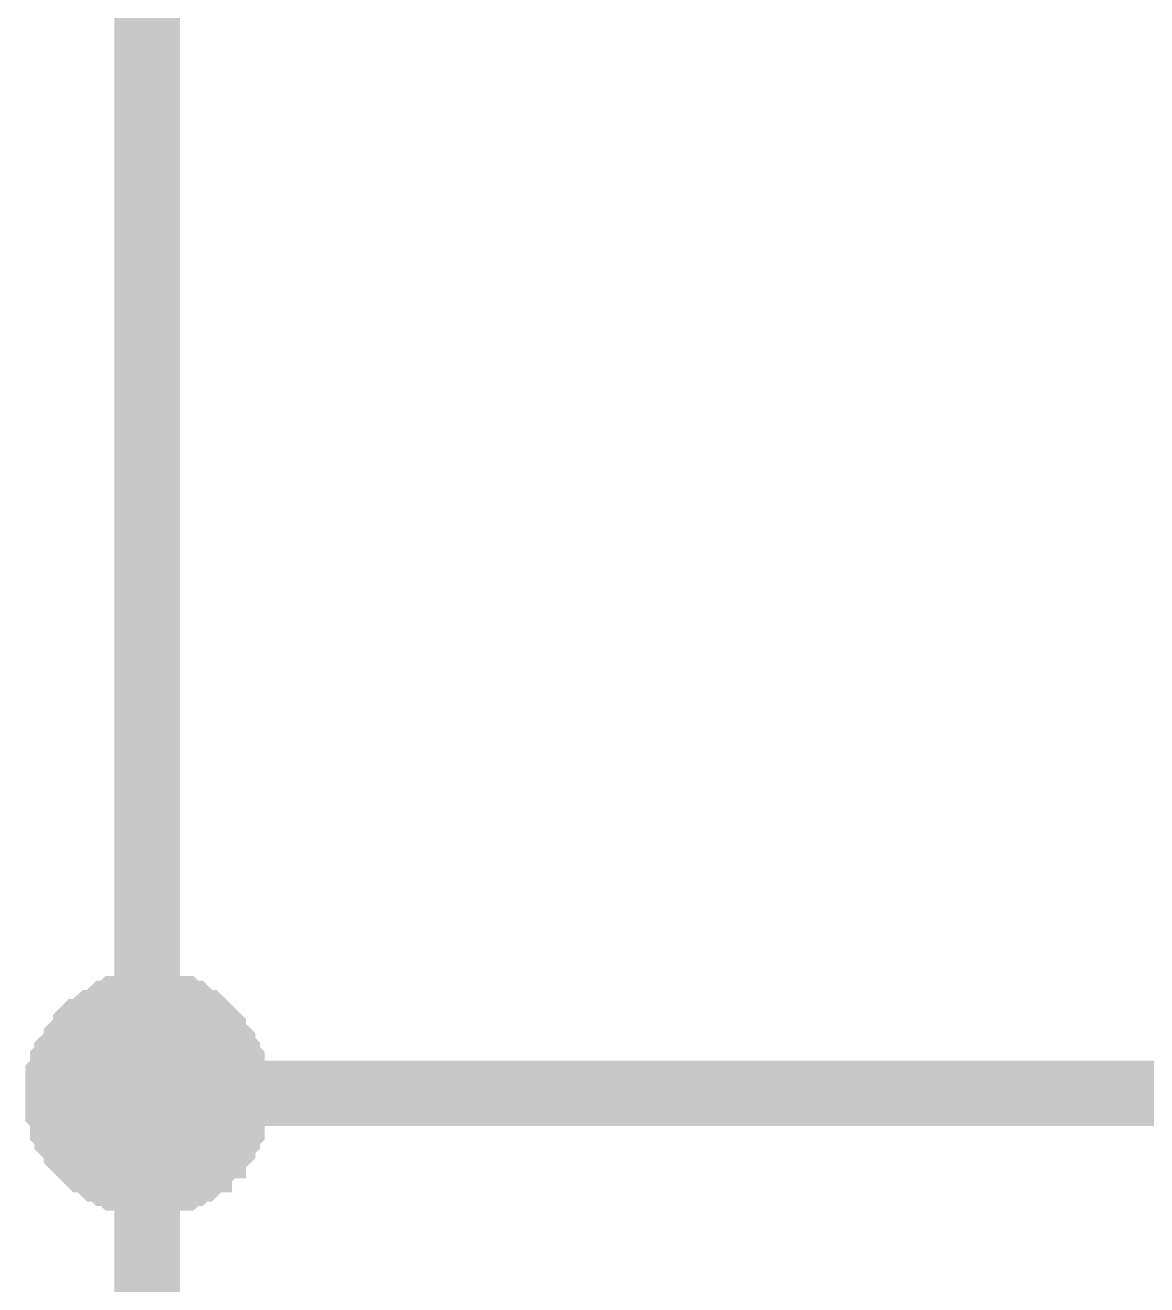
# Model space of a CAD drawing. Header units: millimetres. Extents: x 0 to 20.9, y 0 to 9.5.
# Drawn here: x 16.978 to 17.1802, y 2.6655 to 2.8925 of the extents above; entities that cross this region are included whole.
import ezdxf

# ---------------------------------------------------------------- set-up
doc = ezdxf.new("R2010")
doc.units = ezdxf.units.MM
doc.header["$MEASUREMENT"] = 0
doc.layers.add('Sheet', color=255, linetype='Continuous')

msp = doc.modelspace()

# ---------------------------------------------------------------- linework, layer by layer
at = {"layer": 'Sheet'}
for points, const_width in [([(17, 2.90463), (17, 2.80606)], 0.0118), ([(17.40015, 2.80606), (17.40015, 2.69996), (17, 2.69996)], 0.0118), ([(17, 2.80606), (17, 2.69996), (17, 2.59972)], 0.0118), ([(16.97995, 2.69996), (16.97995, 2.7008), (16.97995, 2.70164), (16.97995, 2.70331), (16.97995, 2.70414), (16.98079, 2.70498), (16.98079, 2.70581), (16.98079, 2.70665), (16.98162, 2.70748), (16.98162, 2.70832), (16.98246, 2.70915), (16.98329, 2.70999), (16.98329, 2.71082), (16.98413, 2.71166), (16.98496, 2.7125), (16.98496, 2.71333), (16.9858, 2.71417), (16.98663, 2.715), (16.98747, 2.715), (16.9883, 2.71584), (16.98914, 2.71667), (16.98997, 2.71667), (16.99081, 2.71751), (16.99165, 2.71834), (16.99248, 2.71834), (16.99332, 2.71918), (16.99415, 2.71918), (16.99499, 2.71918), (16.99582, 2.72001), (16.99666, 2.72001), (16.99833, 2.72001), (16.99916, 2.72001), (17, 2.72001)], 0.0039), ([(16.97995, 2.69996), (16.97995, 2.7008), (16.97995, 2.70164), (16.97995, 2.70331), (16.97995, 2.70414), (16.98079, 2.70498), (16.98079, 2.70581), (16.98079, 2.70665), (16.98162, 2.70748), (16.98162, 2.70832), (16.98246, 2.70915), (16.98329, 2.70999), (16.98329, 2.71082), (16.98413, 2.71166), (16.98496, 2.7125), (16.98496, 2.71333), (16.9858, 2.71417), (16.98663, 2.715), (16.98747, 2.715), (16.9883, 2.71584), (16.98914, 2.71667), (16.98997, 2.71667), (16.99081, 2.71751), (16.99165, 2.71834), (16.99248, 2.71834), (16.99332, 2.71918), (16.99415, 2.71918), (16.99499, 2.71918), (16.99582, 2.72001), (16.99666, 2.72001), (16.99833, 2.72001), (16.99916, 2.72001), (17, 2.72001)], 0.0039), ([(16.97995, 2.69996), (16.97995, 2.7008), (16.97995, 2.70164), (16.97995, 2.70331), (16.97995, 2.70414), (16.98079, 2.70498), (16.98079, 2.70581), (16.98079, 2.70665), (16.98162, 2.70748), (16.98162, 2.70832), (16.98246, 2.70915), (16.98329, 2.70999), (16.98329, 2.71082), (16.98413, 2.71166), (16.98496, 2.7125), (16.98496, 2.71333), (16.9858, 2.71417), (16.98663, 2.715), (16.98747, 2.715), (16.9883, 2.71584), (16.98914, 2.71667), (16.98997, 2.71667), (16.99081, 2.71751), (16.99165, 2.71834), (16.99248, 2.71834), (16.99332, 2.71918), (16.99415, 2.71918), (16.99499, 2.71918), (16.99582, 2.72001), (16.99666, 2.72001), (16.99833, 2.72001), (16.99916, 2.72001), (17, 2.72001)], 0.0039), ([(16.97995, 2.69996), (16.97995, 2.7008), (16.97995, 2.70164), (16.97995, 2.70331), (16.97995, 2.70414), (16.98079, 2.70498), (16.98079, 2.70581), (16.98079, 2.70665), (16.98162, 2.70748), (16.98162, 2.70832), (16.98246, 2.70915), (16.98329, 2.70999), (16.98329, 2.71082), (16.98413, 2.71166), (16.98496, 2.7125), (16.98496, 2.71333), (16.9858, 2.71417), (16.98663, 2.715), (16.98747, 2.715), (16.9883, 2.71584), (16.98914, 2.71667), (16.98997, 2.71667), (16.99081, 2.71751), (16.99165, 2.71834), (16.99248, 2.71834), (16.99332, 2.71918), (16.99415, 2.71918), (16.99499, 2.71918), (16.99582, 2.72001), (16.99666, 2.72001), (16.99833, 2.72001), (16.99916, 2.72001), (17, 2.72001)], 0.0039), ([(16.97995, 2.69996), (16.97995, 2.7008), (16.97995, 2.70164), (16.97995, 2.70331), (16.97995, 2.70414), (16.98079, 2.70498), (16.98079, 2.70581), (16.98079, 2.70665), (16.98162, 2.70748), (16.98162, 2.70832), (16.98246, 2.70915), (16.98329, 2.70999), (16.98329, 2.71082), (16.98413, 2.71166), (16.98496, 2.7125), (16.98496, 2.71333), (16.9858, 2.71417), (16.98663, 2.715), (16.98747, 2.715), (16.9883, 2.71584), (16.98914, 2.71667), (16.98997, 2.71667), (16.99081, 2.71751), (16.99165, 2.71834), (16.99248, 2.71834), (16.99332, 2.71918), (16.99415, 2.71918), (16.99499, 2.71918), (16.99582, 2.72001), (16.99666, 2.72001), (16.99833, 2.72001), (16.99916, 2.72001), (17, 2.72001)], 0.0039), ([(16.97995, 2.69996), (16.97995, 2.7008), (16.97995, 2.70164), (16.97995, 2.70331), (16.97995, 2.70414), (16.98079, 2.70498), (16.98079, 2.70581), (16.98079, 2.70665), (16.98162, 2.70748), (16.98162, 2.70832), (16.98246, 2.70915), (16.98329, 2.70999), (16.98329, 2.71082), (16.98413, 2.71166), (16.98496, 2.7125), (16.98496, 2.71333), (16.9858, 2.71417), (16.98663, 2.715), (16.98747, 2.715), (16.9883, 2.71584), (16.98914, 2.71667), (16.98997, 2.71667), (16.99081, 2.71751), (16.99165, 2.71834), (16.99248, 2.71834), (16.99332, 2.71918), (16.99415, 2.71918), (16.99499, 2.71918), (16.99582, 2.72001), (16.99666, 2.72001), (16.99833, 2.72001), (16.99916, 2.72001), (17, 2.72001)], 0.0039), ([(16.97995, 2.69996), (16.97995, 2.7008), (16.97995, 2.70164), (16.97995, 2.70331), (16.97995, 2.70414), (16.98079, 2.70498), (16.98079, 2.70581), (16.98079, 2.70665), (16.98162, 2.70748), (16.98162, 2.70832), (16.98246, 2.70915), (16.98329, 2.70999), (16.98329, 2.71082), (16.98413, 2.71166), (16.98496, 2.7125), (16.98496, 2.71333), (16.9858, 2.71417), (16.98663, 2.715), (16.98747, 2.715), (16.9883, 2.71584), (16.98914, 2.71667), (16.98997, 2.71667), (16.99081, 2.71751), (16.99165, 2.71834), (16.99248, 2.71834), (16.99332, 2.71918), (16.99415, 2.71918), (16.99499, 2.71918), (16.99582, 2.72001), (16.99666, 2.72001), (16.99833, 2.72001), (16.99916, 2.72001), (17, 2.72001)], 0.0039), ([(16.97995, 2.69996), (16.97995, 2.7008), (16.97995, 2.70164), (16.97995, 2.70331), (16.97995, 2.70414), (16.98079, 2.70498), (16.98079, 2.70581), (16.98079, 2.70665), (16.98162, 2.70748), (16.98162, 2.70832), (16.98246, 2.70915), (16.98329, 2.70999), (16.98329, 2.71082), (16.98413, 2.71166), (16.98496, 2.7125), (16.98496, 2.71333), (16.9858, 2.71417), (16.98663, 2.715), (16.98747, 2.715), (16.9883, 2.71584), (16.98914, 2.71667), (16.98997, 2.71667), (16.99081, 2.71751), (16.99165, 2.71834), (16.99248, 2.71834), (16.99332, 2.71918), (16.99415, 2.71918), (16.99499, 2.71918), (16.99582, 2.72001), (16.99666, 2.72001), (16.99833, 2.72001), (16.99916, 2.72001), (17, 2.72001)], 0.0039), ([(17, 2.72001), (17, 2.72001)], 0.0039), ([(17, 2.72001), (17.00083, 2.72001), (17.00251, 2.72001), (17.00334, 2.72001), (17.00418, 2.72001), (17.00501, 2.71918), (17.00585, 2.71918), (17.00752, 2.71918), (17.00835, 2.71834), (17.00919, 2.71834), (17.01002, 2.71751), (17.01086, 2.71667), (17.01169, 2.71667), (17.01253, 2.71584), (17.01337, 2.715), (17.01337, 2.715), (17.0142, 2.71417), (17.01504, 2.71333), (17.01587, 2.7125), (17.01587, 2.71166), (17.01671, 2.71082), (17.01754, 2.70999), (17.01754, 2.70915), (17.01838, 2.70832), (17.01838, 2.70748), (17.01921, 2.70665), (17.01921, 2.70581), (17.01921, 2.70498), (17.02005, 2.70414), (17.02005, 2.70331), (17.02005, 2.70164), (17.02005, 2.7008), (17.02005, 2.69996)], 0.0039), ([(17, 2.72001), (17, 2.72001)], 0.0039), ([(17, 2.72001), (17.00083, 2.72001), (17.00251, 2.72001), (17.00334, 2.72001), (17.00418, 2.72001), (17.00501, 2.71918), (17.00585, 2.71918), (17.00752, 2.71918), (17.00835, 2.71834), (17.00919, 2.71834), (17.01002, 2.71751), (17.01086, 2.71667), (17.01169, 2.71667), (17.01253, 2.71584), (17.01337, 2.715), (17.01337, 2.715), (17.0142, 2.71417), (17.01504, 2.71333), (17.01587, 2.7125), (17.01587, 2.71166), (17.01671, 2.71082), (17.01754, 2.70999), (17.01754, 2.70915), (17.01838, 2.70832), (17.01838, 2.70748), (17.01921, 2.70665), (17.01921, 2.70581), (17.01921, 2.70498), (17.02005, 2.70414), (17.02005, 2.70331), (17.02005, 2.70164), (17.02005, 2.7008), (17.02005, 2.69996)], 0.0039), ([(17, 2.72001), (17, 2.72001)], 0.0039), ([(17, 2.72001), (17.00083, 2.72001), (17.00251, 2.72001), (17.00334, 2.72001), (17.00418, 2.72001), (17.00501, 2.71918), (17.00585, 2.71918), (17.00752, 2.71918), (17.00835, 2.71834), (17.00919, 2.71834), (17.01002, 2.71751), (17.01086, 2.71667), (17.01169, 2.71667), (17.01253, 2.71584), (17.01337, 2.715), (17.01337, 2.715), (17.0142, 2.71417), (17.01504, 2.71333), (17.01587, 2.7125), (17.01587, 2.71166), (17.01671, 2.71082), (17.01754, 2.70999), (17.01754, 2.70915), (17.01838, 2.70832), (17.01838, 2.70748), (17.01921, 2.70665), (17.01921, 2.70581), (17.01921, 2.70498), (17.02005, 2.70414), (17.02005, 2.70331), (17.02005, 2.70164), (17.02005, 2.7008), (17.02005, 2.69996)], 0.0039), ([(17, 2.72001), (17, 2.72001)], 0.0039), ([(17, 2.72001), (17.00083, 2.72001), (17.00251, 2.72001), (17.00334, 2.72001), (17.00418, 2.72001), (17.00501, 2.71918), (17.00585, 2.71918), (17.00752, 2.71918), (17.00835, 2.71834), (17.00919, 2.71834), (17.01002, 2.71751), (17.01086, 2.71667), (17.01169, 2.71667), (17.01253, 2.71584), (17.01337, 2.715), (17.01337, 2.715), (17.0142, 2.71417), (17.01504, 2.71333), (17.01587, 2.7125), (17.01587, 2.71166), (17.01671, 2.71082), (17.01754, 2.70999), (17.01754, 2.70915), (17.01838, 2.70832), (17.01838, 2.70748), (17.01921, 2.70665), (17.01921, 2.70581), (17.01921, 2.70498), (17.02005, 2.70414), (17.02005, 2.70331), (17.02005, 2.70164), (17.02005, 2.7008), (17.02005, 2.69996)], 0.0039), ([(17, 2.72001), (17, 2.72001)], 0.0039), ([(17, 2.72001), (17.00083, 2.72001), (17.00251, 2.72001), (17.00334, 2.72001), (17.00418, 2.72001), (17.00501, 2.71918), (17.00585, 2.71918), (17.00752, 2.71918), (17.00835, 2.71834), (17.00919, 2.71834), (17.01002, 2.71751), (17.01086, 2.71667), (17.01169, 2.71667), (17.01253, 2.71584), (17.01337, 2.715), (17.01337, 2.715), (17.0142, 2.71417), (17.01504, 2.71333), (17.01587, 2.7125), (17.01587, 2.71166), (17.01671, 2.71082), (17.01754, 2.70999), (17.01754, 2.70915), (17.01838, 2.70832), (17.01838, 2.70748), (17.01921, 2.70665), (17.01921, 2.70581), (17.01921, 2.70498), (17.02005, 2.70414), (17.02005, 2.70331), (17.02005, 2.70164), (17.02005, 2.7008), (17.02005, 2.69996)], 0.0039), ([(17, 2.72001), (17, 2.72001)], 0.0039), ([(17, 2.72001), (17.00083, 2.72001), (17.00251, 2.72001), (17.00334, 2.72001), (17.00418, 2.72001), (17.00501, 2.71918), (17.00585, 2.71918), (17.00752, 2.71918), (17.00835, 2.71834), (17.00919, 2.71834), (17.01002, 2.71751), (17.01086, 2.71667), (17.01169, 2.71667), (17.01253, 2.71584), (17.01337, 2.715), (17.01337, 2.715), (17.0142, 2.71417), (17.01504, 2.71333), (17.01587, 2.7125), (17.01587, 2.71166), (17.01671, 2.71082), (17.01754, 2.70999), (17.01754, 2.70915), (17.01838, 2.70832), (17.01838, 2.70748), (17.01921, 2.70665), (17.01921, 2.70581), (17.01921, 2.70498), (17.02005, 2.70414), (17.02005, 2.70331), (17.02005, 2.70164), (17.02005, 2.7008), (17.02005, 2.69996)], 0.0039), ([(17, 2.72001), (17, 2.72001)], 0.0039), ([(17, 2.72001), (17.00083, 2.72001), (17.00251, 2.72001), (17.00334, 2.72001), (17.00418, 2.72001), (17.00501, 2.71918), (17.00585, 2.71918), (17.00752, 2.71918), (17.00835, 2.71834), (17.00919, 2.71834), (17.01002, 2.71751), (17.01086, 2.71667), (17.01169, 2.71667), (17.01253, 2.71584), (17.01337, 2.715), (17.01337, 2.715), (17.0142, 2.71417), (17.01504, 2.71333), (17.01587, 2.7125), (17.01587, 2.71166), (17.01671, 2.71082), (17.01754, 2.70999), (17.01754, 2.70915), (17.01838, 2.70832), (17.01838, 2.70748), (17.01921, 2.70665), (17.01921, 2.70581), (17.01921, 2.70498), (17.02005, 2.70414), (17.02005, 2.70331), (17.02005, 2.70164), (17.02005, 2.7008), (17.02005, 2.69996)], 0.0039), ([(17, 2.72001), (17, 2.72001)], 0.0039), ([(17, 2.72001), (17.00083, 2.72001), (17.00251, 2.72001), (17.00334, 2.72001), (17.00418, 2.72001), (17.00501, 2.71918), (17.00585, 2.71918), (17.00752, 2.71918), (17.00835, 2.71834), (17.00919, 2.71834), (17.01002, 2.71751), (17.01086, 2.71667), (17.01169, 2.71667), (17.01253, 2.71584), (17.01337, 2.715), (17.01337, 2.715), (17.0142, 2.71417), (17.01504, 2.71333), (17.01587, 2.7125), (17.01587, 2.71166), (17.01671, 2.71082), (17.01754, 2.70999), (17.01754, 2.70915), (17.01838, 2.70832), (17.01838, 2.70748), (17.01921, 2.70665), (17.01921, 2.70581), (17.01921, 2.70498), (17.02005, 2.70414), (17.02005, 2.70331), (17.02005, 2.70164), (17.02005, 2.7008), (17.02005, 2.69996)], 0.0039), ([(17, 2.67992), (16.99916, 2.67992), (16.99833, 2.67992), (16.99666, 2.67992), (16.99582, 2.67992), (16.99499, 2.68075), (16.99415, 2.68075), (16.99332, 2.68075), (16.99248, 2.68159), (16.99165, 2.68159), (16.99081, 2.68242), (16.98997, 2.68242), (16.98914, 2.68326), (16.9883, 2.68409), (16.98747, 2.68409), (16.98663, 2.68493), (16.9858, 2.68576), (16.98496, 2.6866), (16.98496, 2.6866), (16.98413, 2.68743), (16.98329, 2.68827), (16.98329, 2.6891), (16.98246, 2.68994), (16.98162, 2.69078), (16.98162, 2.69161), (16.98079, 2.69245), (16.98079, 2.69412), (16.98079, 2.69495), (16.97995, 2.69579), (16.97995, 2.69662), (16.97995, 2.69746), (16.97995, 2.69913), (16.97995, 2.69996)], 0.0039), ([(16.97995, 2.69996), (16.97995, 2.69996)], 0.0039), ([(17, 2.67992), (16.99916, 2.67992), (16.99833, 2.67992), (16.99666, 2.67992), (16.99582, 2.67992), (16.99499, 2.68075), (16.99415, 2.68075), (16.99332, 2.68075), (16.99248, 2.68159), (16.99165, 2.68159), (16.99081, 2.68242), (16.98997, 2.68242), (16.98914, 2.68326), (16.9883, 2.68409), (16.98747, 2.68409), (16.98663, 2.68493), (16.9858, 2.68576), (16.98496, 2.6866), (16.98496, 2.6866), (16.98413, 2.68743), (16.98329, 2.68827), (16.98329, 2.6891), (16.98246, 2.68994), (16.98162, 2.69078), (16.98162, 2.69161), (16.98079, 2.69245), (16.98079, 2.69412), (16.98079, 2.69495), (16.97995, 2.69579), (16.97995, 2.69662), (16.97995, 2.69746), (16.97995, 2.69913), (16.97995, 2.69996)], 0.0039), ([(16.97995, 2.69996), (16.97995, 2.69996)], 0.0039), ([(17, 2.67992), (16.99916, 2.67992), (16.99833, 2.67992), (16.99666, 2.67992), (16.99582, 2.67992), (16.99499, 2.68075), (16.99415, 2.68075), (16.99332, 2.68075), (16.99248, 2.68159), (16.99165, 2.68159), (16.99081, 2.68242), (16.98997, 2.68242), (16.98914, 2.68326), (16.9883, 2.68409), (16.98747, 2.68409), (16.98663, 2.68493), (16.9858, 2.68576), (16.98496, 2.6866), (16.98496, 2.6866), (16.98413, 2.68743), (16.98329, 2.68827), (16.98329, 2.6891), (16.98246, 2.68994), (16.98162, 2.69078), (16.98162, 2.69161), (16.98079, 2.69245), (16.98079, 2.69412), (16.98079, 2.69495), (16.97995, 2.69579), (16.97995, 2.69662), (16.97995, 2.69746), (16.97995, 2.69913), (16.97995, 2.69996)], 0.0039), ([(16.97995, 2.69996), (16.97995, 2.69996)], 0.0039), ([(17, 2.67992), (16.99916, 2.67992), (16.99833, 2.67992), (16.99666, 2.67992), (16.99582, 2.67992), (16.99499, 2.68075), (16.99415, 2.68075), (16.99332, 2.68075), (16.99248, 2.68159), (16.99165, 2.68159), (16.99081, 2.68242), (16.98997, 2.68242), (16.98914, 2.68326), (16.9883, 2.68409), (16.98747, 2.68409), (16.98663, 2.68493), (16.9858, 2.68576), (16.98496, 2.6866), (16.98496, 2.6866), (16.98413, 2.68743), (16.98329, 2.68827), (16.98329, 2.6891), (16.98246, 2.68994), (16.98162, 2.69078), (16.98162, 2.69161), (16.98079, 2.69245), (16.98079, 2.69412), (16.98079, 2.69495), (16.97995, 2.69579), (16.97995, 2.69662), (16.97995, 2.69746), (16.97995, 2.69913), (16.97995, 2.69996)], 0.0039), ([(16.97995, 2.69996), (16.97995, 2.69996)], 0.0039), ([(17, 2.67992), (16.99916, 2.67992), (16.99833, 2.67992), (16.99666, 2.67992), (16.99582, 2.67992), (16.99499, 2.68075), (16.99415, 2.68075), (16.99332, 2.68075), (16.99248, 2.68159), (16.99165, 2.68159), (16.99081, 2.68242), (16.98997, 2.68242), (16.98914, 2.68326), (16.9883, 2.68409), (16.98747, 2.68409), (16.98663, 2.68493), (16.9858, 2.68576), (16.98496, 2.6866), (16.98496, 2.6866), (16.98413, 2.68743), (16.98329, 2.68827), (16.98329, 2.6891), (16.98246, 2.68994), (16.98162, 2.69078), (16.98162, 2.69161), (16.98079, 2.69245), (16.98079, 2.69412), (16.98079, 2.69495), (16.97995, 2.69579), (16.97995, 2.69662), (16.97995, 2.69746), (16.97995, 2.69913), (16.97995, 2.69996)], 0.0039), ([(16.97995, 2.69996), (16.97995, 2.69996)], 0.0039), ([(17, 2.67992), (16.99916, 2.67992), (16.99833, 2.67992), (16.99666, 2.67992), (16.99582, 2.67992), (16.99499, 2.68075), (16.99415, 2.68075), (16.99332, 2.68075), (16.99248, 2.68159), (16.99165, 2.68159), (16.99081, 2.68242), (16.98997, 2.68242), (16.98914, 2.68326), (16.9883, 2.68409), (16.98747, 2.68409), (16.98663, 2.68493), (16.9858, 2.68576), (16.98496, 2.6866), (16.98496, 2.6866), (16.98413, 2.68743), (16.98329, 2.68827), (16.98329, 2.6891), (16.98246, 2.68994), (16.98162, 2.69078), (16.98162, 2.69161), (16.98079, 2.69245), (16.98079, 2.69412), (16.98079, 2.69495), (16.97995, 2.69579), (16.97995, 2.69662), (16.97995, 2.69746), (16.97995, 2.69913), (16.97995, 2.69996)], 0.0039), ([(16.97995, 2.69996), (16.97995, 2.69996)], 0.0039), ([(17, 2.67992), (16.99916, 2.67992), (16.99833, 2.67992), (16.99666, 2.67992), (16.99582, 2.67992), (16.99499, 2.68075), (16.99415, 2.68075), (16.99332, 2.68075), (16.99248, 2.68159), (16.99165, 2.68159), (16.99081, 2.68242), (16.98997, 2.68242), (16.98914, 2.68326), (16.9883, 2.68409), (16.98747, 2.68409), (16.98663, 2.68493), (16.9858, 2.68576), (16.98496, 2.6866), (16.98496, 2.6866), (16.98413, 2.68743), (16.98329, 2.68827), (16.98329, 2.6891), (16.98246, 2.68994), (16.98162, 2.69078), (16.98162, 2.69161), (16.98079, 2.69245), (16.98079, 2.69412), (16.98079, 2.69495), (16.97995, 2.69579), (16.97995, 2.69662), (16.97995, 2.69746), (16.97995, 2.69913), (16.97995, 2.69996)], 0.0039), ([(16.97995, 2.69996), (16.97995, 2.69996)], 0.0039), ([(17, 2.67992), (16.99916, 2.67992), (16.99833, 2.67992), (16.99666, 2.67992), (16.99582, 2.67992), (16.99499, 2.68075), (16.99415, 2.68075), (16.99332, 2.68075), (16.99248, 2.68159), (16.99165, 2.68159), (16.99081, 2.68242), (16.98997, 2.68242), (16.98914, 2.68326), (16.9883, 2.68409), (16.98747, 2.68409), (16.98663, 2.68493), (16.9858, 2.68576), (16.98496, 2.6866), (16.98496, 2.6866), (16.98413, 2.68743), (16.98329, 2.68827), (16.98329, 2.6891), (16.98246, 2.68994), (16.98162, 2.69078), (16.98162, 2.69161), (16.98079, 2.69245), (16.98079, 2.69412), (16.98079, 2.69495), (16.97995, 2.69579), (16.97995, 2.69662), (16.97995, 2.69746), (16.97995, 2.69913), (16.97995, 2.69996)], 0.0039), ([(16.97995, 2.69996), (16.97995, 2.69996)], 0.0039), ([(17.02005, 2.69996), (17.02005, 2.69913), (17.02005, 2.69746), (17.02005, 2.69662), (17.02005, 2.69579), (17.01921, 2.69495), (17.01921, 2.69412), (17.01921, 2.69245), (17.01838, 2.69161), (17.01838, 2.69078), (17.01754, 2.68994), (17.01754, 2.6891), (17.01671, 2.68827), (17.01587, 2.68743), (17.01587, 2.6866), (17.01504, 2.6866), (17.0142, 2.68576), (17.01337, 2.68493), (17.01337, 2.68409), (17.01253, 2.68409), (17.01169, 2.68326), (17.01086, 2.68242), (17.01002, 2.68242), (17.00919, 2.68159), (17.00835, 2.68159), (17.00752, 2.68075), (17.00585, 2.68075), (17.00501, 2.68075), (17.00418, 2.67992), (17.00334, 2.67992), (17.00251, 2.67992), (17.00083, 2.67992), (17, 2.67992)], 0.0039), ([(17.02005, 2.69996), (17.02005, 2.69913), (17.02005, 2.69746), (17.02005, 2.69662), (17.02005, 2.69579), (17.01921, 2.69495), (17.01921, 2.69412), (17.01921, 2.69245), (17.01838, 2.69161), (17.01838, 2.69078), (17.01754, 2.68994), (17.01754, 2.6891), (17.01671, 2.68827), (17.01587, 2.68743), (17.01587, 2.6866), (17.01504, 2.6866), (17.0142, 2.68576), (17.01337, 2.68493), (17.01337, 2.68409), (17.01253, 2.68409), (17.01169, 2.68326), (17.01086, 2.68242), (17.01002, 2.68242), (17.00919, 2.68159), (17.00835, 2.68159), (17.00752, 2.68075), (17.00585, 2.68075), (17.00501, 2.68075), (17.00418, 2.67992), (17.00334, 2.67992), (17.00251, 2.67992), (17.00083, 2.67992), (17, 2.67992)], 0.0039), ([(17.02005, 2.69996), (17.02005, 2.69913), (17.02005, 2.69746), (17.02005, 2.69662), (17.02005, 2.69579), (17.01921, 2.69495), (17.01921, 2.69412), (17.01921, 2.69245), (17.01838, 2.69161), (17.01838, 2.69078), (17.01754, 2.68994), (17.01754, 2.6891), (17.01671, 2.68827), (17.01587, 2.68743), (17.01587, 2.6866), (17.01504, 2.6866), (17.0142, 2.68576), (17.01337, 2.68493), (17.01337, 2.68409), (17.01253, 2.68409), (17.01169, 2.68326), (17.01086, 2.68242), (17.01002, 2.68242), (17.00919, 2.68159), (17.00835, 2.68159), (17.00752, 2.68075), (17.00585, 2.68075), (17.00501, 2.68075), (17.00418, 2.67992), (17.00334, 2.67992), (17.00251, 2.67992), (17.00083, 2.67992), (17, 2.67992)], 0.0039), ([(17.02005, 2.69996), (17.02005, 2.69913), (17.02005, 2.69746), (17.02005, 2.69662), (17.02005, 2.69579), (17.01921, 2.69495), (17.01921, 2.69412), (17.01921, 2.69245), (17.01838, 2.69161), (17.01838, 2.69078), (17.01754, 2.68994), (17.01754, 2.6891), (17.01671, 2.68827), (17.01587, 2.68743), (17.01587, 2.6866), (17.01504, 2.6866), (17.0142, 2.68576), (17.01337, 2.68493), (17.01337, 2.68409), (17.01253, 2.68409), (17.01169, 2.68326), (17.01086, 2.68242), (17.01002, 2.68242), (17.00919, 2.68159), (17.00835, 2.68159), (17.00752, 2.68075), (17.00585, 2.68075), (17.00501, 2.68075), (17.00418, 2.67992), (17.00334, 2.67992), (17.00251, 2.67992), (17.00083, 2.67992), (17, 2.67992)], 0.0039), ([(17.02005, 2.69996), (17.02005, 2.69913), (17.02005, 2.69746), (17.02005, 2.69662), (17.02005, 2.69579), (17.01921, 2.69495), (17.01921, 2.69412), (17.01921, 2.69245), (17.01838, 2.69161), (17.01838, 2.69078), (17.01754, 2.68994), (17.01754, 2.6891), (17.01671, 2.68827), (17.01587, 2.68743), (17.01587, 2.6866), (17.01504, 2.6866), (17.0142, 2.68576), (17.01337, 2.68493), (17.01337, 2.68409), (17.01253, 2.68409), (17.01169, 2.68326), (17.01086, 2.68242), (17.01002, 2.68242), (17.00919, 2.68159), (17.00835, 2.68159), (17.00752, 2.68075), (17.00585, 2.68075), (17.00501, 2.68075), (17.00418, 2.67992), (17.00334, 2.67992), (17.00251, 2.67992), (17.00083, 2.67992), (17, 2.67992)], 0.0039), ([(17.02005, 2.69996), (17.02005, 2.69913), (17.02005, 2.69746), (17.02005, 2.69662), (17.02005, 2.69579), (17.01921, 2.69495), (17.01921, 2.69412), (17.01921, 2.69245), (17.01838, 2.69161), (17.01838, 2.69078), (17.01754, 2.68994), (17.01754, 2.6891), (17.01671, 2.68827), (17.01587, 2.68743), (17.01587, 2.6866), (17.01504, 2.6866), (17.0142, 2.68576), (17.01337, 2.68493), (17.01337, 2.68409), (17.01253, 2.68409), (17.01169, 2.68326), (17.01086, 2.68242), (17.01002, 2.68242), (17.00919, 2.68159), (17.00835, 2.68159), (17.00752, 2.68075), (17.00585, 2.68075), (17.00501, 2.68075), (17.00418, 2.67992), (17.00334, 2.67992), (17.00251, 2.67992), (17.00083, 2.67992), (17, 2.67992)], 0.0039), ([(17.02005, 2.69996), (17.02005, 2.69913), (17.02005, 2.69746), (17.02005, 2.69662), (17.02005, 2.69579), (17.01921, 2.69495), (17.01921, 2.69412), (17.01921, 2.69245), (17.01838, 2.69161), (17.01838, 2.69078), (17.01754, 2.68994), (17.01754, 2.6891), (17.01671, 2.68827), (17.01587, 2.68743), (17.01587, 2.6866), (17.01504, 2.6866), (17.0142, 2.68576), (17.01337, 2.68493), (17.01337, 2.68409), (17.01253, 2.68409), (17.01169, 2.68326), (17.01086, 2.68242), (17.01002, 2.68242), (17.00919, 2.68159), (17.00835, 2.68159), (17.00752, 2.68075), (17.00585, 2.68075), (17.00501, 2.68075), (17.00418, 2.67992), (17.00334, 2.67992), (17.00251, 2.67992), (17.00083, 2.67992), (17, 2.67992)], 0.0039), ([(17.02005, 2.69996), (17.02005, 2.69913), (17.02005, 2.69746), (17.02005, 2.69662), (17.02005, 2.69579), (17.01921, 2.69495), (17.01921, 2.69412), (17.01921, 2.69245), (17.01838, 2.69161), (17.01838, 2.69078), (17.01754, 2.68994), (17.01754, 2.6891), (17.01671, 2.68827), (17.01587, 2.68743), (17.01587, 2.6866), (17.01504, 2.6866), (17.0142, 2.68576), (17.01337, 2.68493), (17.01337, 2.68409), (17.01253, 2.68409), (17.01169, 2.68326), (17.01086, 2.68242), (17.01002, 2.68242), (17.00919, 2.68159), (17.00835, 2.68159), (17.00752, 2.68075), (17.00585, 2.68075), (17.00501, 2.68075), (17.00418, 2.67992), (17.00334, 2.67992), (17.00251, 2.67992), (17.00083, 2.67992), (17, 2.67992)], 0.0039), ([(17.02005, 2.69996), (17.02005, 2.69996), (17.02005, 2.69996), (17.02005, 2.69996), (17.02005, 2.69996), (17.02005, 2.69996), (17.02005, 2.69996), (17.02005, 2.69996), (17.02005, 2.69996), (17.02005, 2.69996), (17.02005, 2.69996), (17.02005, 2.69996), (17.02005, 2.69996), (17.02005, 2.69996), (17.02005, 2.69996), (17.02005, 2.69996), (17.02005, 2.69996), (17.02005, 2.69996), (17.02005, 2.69996), (17.02005, 2.69996), (17.02005, 2.69996), (17.02005, 2.69996), (17.02005, 2.69996), (17.02005, 2.69996), (17.02005, 2.69996), (17.02005, 2.69996), (17.02005, 2.69996), (17.02005, 2.69996), (17.02005, 2.69996), (17.02005, 2.69996), (17.02005, 2.69996), (17.02005, 2.69996), (17.02005, 2.69996)], 0.0039), ([(17.02005, 2.69996), (17.02005, 2.69996)], 0.0039), ([(17.02005, 2.69996), (17.02005, 2.69996), (17.02005, 2.69996), (17.02005, 2.69996), (17.02005, 2.69996), (17.02005, 2.69996), (17.02005, 2.69996), (17.02005, 2.69996), (17.02005, 2.69996), (17.02005, 2.69996), (17.02005, 2.69996), (17.02005, 2.69996), (17.02005, 2.69996), (17.02005, 2.69996), (17.02005, 2.69996), (17.02005, 2.69996), (17.02005, 2.69996), (17.02005, 2.69996), (17.02005, 2.69996), (17.02005, 2.69996), (17.02005, 2.69996), (17.02005, 2.69996), (17.02005, 2.69996), (17.02005, 2.69996), (17.02005, 2.69996), (17.02005, 2.69996), (17.02005, 2.69996), (17.02005, 2.69996), (17.02005, 2.69996), (17.02005, 2.69996), (17.02005, 2.69996), (17.02005, 2.69996), (17.02005, 2.69996)], 0.0039), ([(17.02005, 2.69996), (17.02005, 2.69996)], 0.0039), ([(17.02005, 2.69996), (17.02005, 2.69996), (17.02005, 2.69996), (17.02005, 2.69996), (17.02005, 2.69996), (17.02005, 2.69996), (17.02005, 2.69996), (17.02005, 2.69996), (17.02005, 2.69996), (17.02005, 2.69996), (17.02005, 2.69996), (17.02005, 2.69996), (17.02005, 2.69996), (17.02005, 2.69996), (17.02005, 2.69996), (17.02005, 2.69996), (17.02005, 2.69996), (17.02005, 2.69996), (17.02005, 2.69996), (17.02005, 2.69996), (17.02005, 2.69996), (17.02005, 2.69996), (17.02005, 2.69996), (17.02005, 2.69996), (17.02005, 2.69996), (17.02005, 2.69996), (17.02005, 2.69996), (17.02005, 2.69996), (17.02005, 2.69996), (17.02005, 2.69996), (17.02005, 2.69996), (17.02005, 2.69996), (17.02005, 2.69996)], 0.0039), ([(17.02005, 2.69996), (17.02005, 2.69996)], 0.0039), ([(17.02005, 2.69996), (17.02005, 2.69996), (17.02005, 2.69996), (17.02005, 2.69996), (17.02005, 2.69996), (17.02005, 2.69996), (17.02005, 2.69996), (17.02005, 2.69996), (17.02005, 2.69996), (17.02005, 2.69996), (17.02005, 2.69996), (17.02005, 2.69996), (17.02005, 2.69996), (17.02005, 2.69996), (17.02005, 2.69996), (17.02005, 2.69996), (17.02005, 2.69996), (17.02005, 2.69996), (17.02005, 2.69996), (17.02005, 2.69996), (17.02005, 2.69996), (17.02005, 2.69996), (17.02005, 2.69996), (17.02005, 2.69996), (17.02005, 2.69996), (17.02005, 2.69996), (17.02005, 2.69996), (17.02005, 2.69996), (17.02005, 2.69996), (17.02005, 2.69996), (17.02005, 2.69996), (17.02005, 2.69996), (17.02005, 2.69996)], 0.0039), ([(17.02005, 2.69996), (17.02005, 2.69996)], 0.0039), ([(17.02005, 2.69996), (17.02005, 2.69996), (17.02005, 2.69996), (17.02005, 2.69996), (17.02005, 2.69996), (17.02005, 2.69996), (17.02005, 2.69996), (17.02005, 2.69996), (17.02005, 2.69996), (17.02005, 2.69996), (17.02005, 2.69996), (17.02005, 2.69996), (17.02005, 2.69996), (17.02005, 2.69996), (17.02005, 2.69996), (17.02005, 2.69996), (17.02005, 2.69996), (17.02005, 2.69996), (17.02005, 2.69996), (17.02005, 2.69996), (17.02005, 2.69996), (17.02005, 2.69996), (17.02005, 2.69996), (17.02005, 2.69996), (17.02005, 2.69996), (17.02005, 2.69996), (17.02005, 2.69996), (17.02005, 2.69996), (17.02005, 2.69996), (17.02005, 2.69996), (17.02005, 2.69996), (17.02005, 2.69996), (17.02005, 2.69996)], 0.0039), ([(17.02005, 2.69996), (17.02005, 2.69996)], 0.0039), ([(17.02005, 2.69996), (17.02005, 2.69996), (17.02005, 2.69996), (17.02005, 2.69996), (17.02005, 2.69996), (17.02005, 2.69996), (17.02005, 2.69996), (17.02005, 2.69996), (17.02005, 2.69996), (17.02005, 2.69996), (17.02005, 2.69996), (17.02005, 2.69996), (17.02005, 2.69996), (17.02005, 2.69996), (17.02005, 2.69996), (17.02005, 2.69996), (17.02005, 2.69996), (17.02005, 2.69996), (17.02005, 2.69996), (17.02005, 2.69996), (17.02005, 2.69996), (17.02005, 2.69996), (17.02005, 2.69996), (17.02005, 2.69996), (17.02005, 2.69996), (17.02005, 2.69996), (17.02005, 2.69996), (17.02005, 2.69996), (17.02005, 2.69996), (17.02005, 2.69996), (17.02005, 2.69996), (17.02005, 2.69996), (17.02005, 2.69996)], 0.0039), ([(17.02005, 2.69996), (17.02005, 2.69996)], 0.0039), ([(17.02005, 2.69996), (17.02005, 2.69996), (17.02005, 2.69996), (17.02005, 2.69996), (17.02005, 2.69996), (17.02005, 2.69996), (17.02005, 2.69996), (17.02005, 2.69996), (17.02005, 2.69996), (17.02005, 2.69996), (17.02005, 2.69996), (17.02005, 2.69996), (17.02005, 2.69996), (17.02005, 2.69996), (17.02005, 2.69996), (17.02005, 2.69996), (17.02005, 2.69996), (17.02005, 2.69996), (17.02005, 2.69996), (17.02005, 2.69996), (17.02005, 2.69996), (17.02005, 2.69996), (17.02005, 2.69996), (17.02005, 2.69996), (17.02005, 2.69996), (17.02005, 2.69996), (17.02005, 2.69996), (17.02005, 2.69996), (17.02005, 2.69996), (17.02005, 2.69996), (17.02005, 2.69996), (17.02005, 2.69996), (17.02005, 2.69996)], 0.0039), ([(17.02005, 2.69996), (17.02005, 2.69996)], 0.0039), ([(17.02005, 2.69996), (17.02005, 2.69996), (17.02005, 2.69996), (17.02005, 2.69996), (17.02005, 2.69996), (17.02005, 2.69996), (17.02005, 2.69996), (17.02005, 2.69996), (17.02005, 2.69996), (17.02005, 2.69996), (17.02005, 2.69996), (17.02005, 2.69996), (17.02005, 2.69996), (17.02005, 2.69996), (17.02005, 2.69996), (17.02005, 2.69996), (17.02005, 2.69996), (17.02005, 2.69996), (17.02005, 2.69996), (17.02005, 2.69996), (17.02005, 2.69996), (17.02005, 2.69996), (17.02005, 2.69996), (17.02005, 2.69996), (17.02005, 2.69996), (17.02005, 2.69996), (17.02005, 2.69996), (17.02005, 2.69996), (17.02005, 2.69996), (17.02005, 2.69996), (17.02005, 2.69996), (17.02005, 2.69996), (17.02005, 2.69996)], 0.0039), ([(17.02005, 2.69996), (17.02005, 2.69996)], 0.0039)]:
    msp.add_lwpolyline(points, dxfattribs=dict(at, const_width=const_width))
at = {"layer": 'Sheet', "const_width": 0.02}
msp.add_lwpolyline([(16.99, 2.7, 1), (17.01, 2.7, 1)], format="xyb", close=True, dxfattribs=at)

doc.saveas('drawing.dxf')
